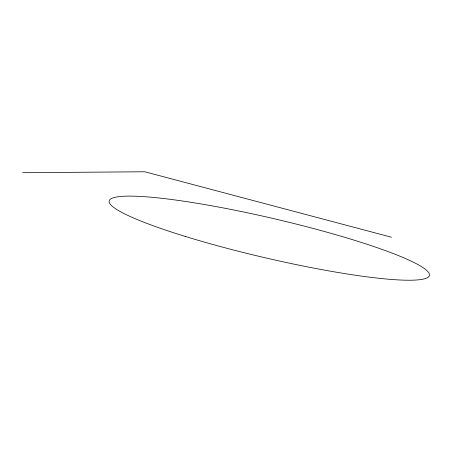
<?xml version="1.0" encoding="UTF-8"?>
<svg xmlns="http://www.w3.org/2000/svg" width="452" height="452" viewBox="0 0 452 452"><rect width="100%" height="100%" fill="white"/><g stroke="black" fill="none" stroke-linecap="round" stroke-linejoin="round"><path stroke-width="0.68" d="M22.6 172.715L144.793 171.771L391.505 237.238M185.224 236.413A164.37 20.029 13.1 0 0 429.4 275.449A164.37 20.029 13.1 0 0 193.309 202.671A164.37 20.029 13.1 0 0 185.224 236.413"/></g></svg>
